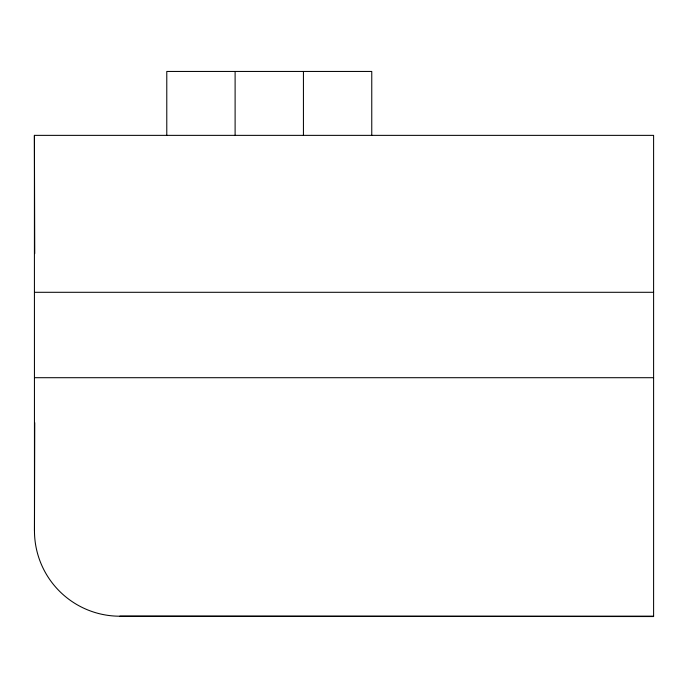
<?xml version="1.0" encoding="UTF-8"?>
<svg xmlns="http://www.w3.org/2000/svg" width="688" height="688" viewBox="0 0 688 688"><rect width="100%" height="100%" fill="white"/><g stroke="black" fill="none" stroke-linecap="round" stroke-linejoin="round"><path stroke-width="1.03" d="M34.469 530.801L34.4 135.364L653.6 135.364L653.6 616.551L119.875 616.207A85.407 85.407 0 0 1 34.469 530.801L34.744 422.664M34.452 292.297L653.6 292.297M34.452 377.703L653.6 377.703M119.875 616.207L653.6 616.147M34.4 135.364L34.744 253.597M371.761 135.502L371.761 71.449L166.78 71.449L166.78 135.502M303.434 71.449L303.434 135.502M235.107 71.449L235.107 135.502"/></g></svg>
